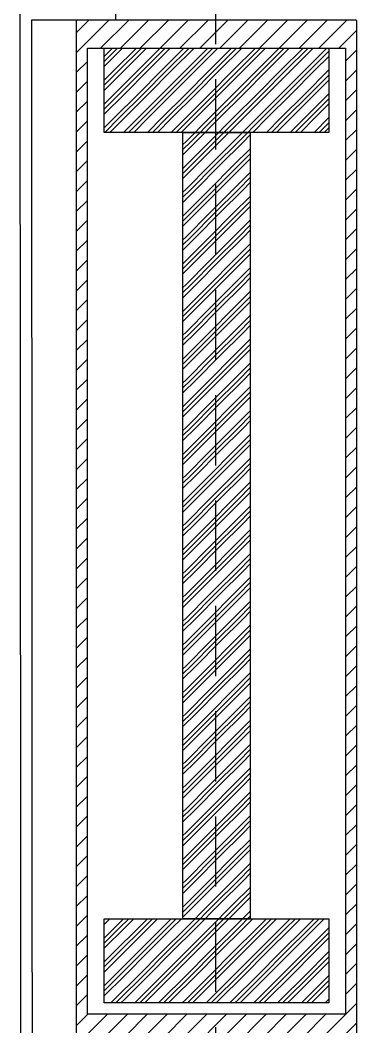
# Model space of a CAD drawing. Header units: inches. Extents: x 21 to 38546, y 13 to 15001.
# Drawn here: x 5101.75 to 5107.75, y 1297.73 to 1315.66 of the extents above; entities that cross this region are included whole.
import ezdxf

# ---------------------------------------------------------------- set-up
doc = ezdxf.new("R2010")
doc.units = ezdxf.units.IN
doc.header["$MEASUREMENT"] = 0
doc.linetypes.add('1+1 dbx a2$0$374_BLD_A1_BLOK_2$0$HIDDEN', pattern=[0.375, 0.25, -0.125])
for name, color, linetype, lineweight in [('Z_MİM_00', 8, 'Continuous', 25), ('Z_MİM_alU-8', 8, 'Continuous', 25), ('Z_MİM_MYM_alüminyum levha', 8, 'Continuous', 25)]:
    doc.layers.add(name, color=color, linetype=linetype, lineweight=lineweight)

# ---------------------------------------------------------------- blocks, each defined once
blk = doc.blocks.new('A$C26d8dfcf')
h = blk.add_hatch()
h.set_pattern_fill('GOST_GROUND', color=256, scale=0.03)
h.set_pattern_definition([(45, (-145391.9435754091, -66244.19836958339), (0.4242640687119285, 0), [0.6000000000000001]), (45, (-145391.8535754091, -66244.19836958339), (0.4242640687119285, 0), [0.6000000000000001]), (45, (-145391.7635754091, -66244.19836958339), (0.4242640687119285, 0), [0.6000000000000001])])
h.paths.add_polyline_path([(255.2968762279306, 40.472091261709), (255.2968762279306, 41.97209126170901), (259.2968762279306, 41.97209126170901), (259.2968762279306, 40.472091261709)])
h.paths.add_polyline_path([(257.8968762279292, 26.47209126170901), (256.6968762279284, 26.47209126170901), (256.6968762279284, 40.472091261709), (257.8968762279292, 40.472091261709)])
h.paths.add_polyline_path([(255.2968762279306, 24.97209126170901), (255.2968762279306, 26.47209126170901), (259.2968762279306, 26.47209126170901), (259.2968762279306, 24.97209126170901)])
at = {"layer": 'Z_MİM_alU-8'}
h = blk.add_hatch(dxfattribs=at)
h.set_pattern_fill('ANSI31', color=256, scale=2, style=0)
h.set_pattern_definition([(45, (-87.75866815505651, 65.62316622415528), (-0.1767766952966369, 0.1767766952966369), [])])
h.paths.add_polyline_path([(254.7968377056786, 42.45210713510596, -0.4142135623730959), (254.8168377056754, 42.47210713510138), (259.77683770566, 42.47210713510138, -0.4142135623730935), (259.7968377056786, 42.45210713510596), (259.7968377056786, 23.49210713509638, -0.4142135623730966), (259.77683770566, 23.4721071351014), (259.5969147502001, 23.4721071351014, -0.4142135623730951), (259.5469147502008, 23.52210713510112), (259.5469147502008, 23.59210713509674), (259.6369147501937, 23.59210713509674), (259.6020944080337, 24.22757837977679, 0.3982700324327742), (259.5022441928086, 24.3221071351013), (259.2569147502108, 24.3221071351013, 0.4142135623730951), (259.1569147502123, 24.2221071351014), (259.1569147502123, 24.08926442262418, -0.1989123673796705), (259.142270089269, 24.05390908356458), (258.9569147502116, 23.86855374450533), (258.9569147502116, 23.59210713509674), (259.0469147502008, 23.59210713509674), (259.0469147502008, 23.52210713510112, -0.4142135623730951), (258.9969147502015, 23.4721071351014), (258.8169147501976, 23.4721071351014, -0.4142135623730951), (258.7969147502008, 23.49210713509638), (258.7969147502008, 24.11210713510354, -0.4142135623730784), (258.8469147502001, 24.16210713510372), (258.9469147502023, 24.16210713510372, 0.4142135623730866), (258.9969147502015, 24.21210713510345), (258.9969147502015, 24.3221071351013, 0.4142135623730951), (258.9469147502023, 24.37210713510103), (258.6969147502023, 24.37210713510103), (258.3269147502069, 24.37210713510103), (258.2969147502008, 24.40210713510578), (258.2669147501984, 24.37210713510103), (257.896914750203, 24.37210713510103, 0.4142135623730951), (257.7969147502008, 24.27210713510112), (257.7969147502008, 22.90210713510578, 0.6666666666676773), (257.7969147502008, 22.84210713509674, 1), (257.7969147502008, 22.80210713510587), (257.7969147502008, 21.89210713510829, -0.4142135623730296), (257.7769147502077, 21.87210713510103), (257.5169147501983, 21.87210713510103, -0.4142135623731473), (257.4969147502015, 21.89210713510829), (257.4969147502015, 22.00210713510569, -0.4142135623730955), (257.5269147502076, 22.03210713509907), (257.5969147502001, 22.03210713509907), (257.5969147502001, 22.67210713510122), (257.3469147502001, 22.67210713510122), (257.2968762279306, 22.7221456573734), (257.2468377056793, 22.67210713510122), (256.9968377056794, 22.67210713510122), (256.9968377056794, 22.03210713509907), (257.0668377056754, 22.03210713509907, -0.4142135623730951), (257.0968377056815, 22.00210713510569), (257.0968377056815, 21.89210713510829, -0.4142135623730951), (257.0768377056629, 21.87210713510103), (256.8168377056754, 21.87210713510103, -0.4142135623730951), (256.7968377056786, 21.89210713510829), (256.7968377056786, 22.80210713510587, 0.6666666666676773), (256.7968377056786, 22.86210713510354, 1), (256.7968377056786, 22.90210713510578), (256.7968377056786, 24.27210713510112, 0.4142135623730951), (256.6968377056801, 24.37210713510103), (256.3268377056629, 24.37210713510103), (256.2968377056786, 24.40210713510578), (256.2668377056762, 24.37210713510103), (255.8968377056808, 24.37210713510103), (255.6468377056808, 24.37210713510103, 0.4142135623730951), (255.5968377056816, 24.3221071351013), (255.5968377056816, 24.21210713510345, 0.4142135623730784), (255.6468377056808, 24.16210713510372), (255.7468377056793, 24.16210713510372, -0.4142135623730866), (255.7968377056786, 24.11210713510354), (255.7968377056786, 23.49210713509638, -0.4142135623730951), (255.77683770566, 23.4721071351014), (255.5968377056816, 23.4721071351014, -0.4142135623730951), (255.5468377056786, 23.52210713510112), (255.5468377056786, 23.59210713509674), (255.6368377056715, 23.59210713509674), (255.6368377056715, 23.86855374450533), (255.4514823666104, 24.05390908356458, -0.198912367379219), (255.4368377056708, 24.08926442262418), (255.4368377056708, 24.2221071351014, 0.414213562372296), (255.3368377056722, 24.3221071351013), (255.0915082630745, 24.3221071351013, 0.3982700324327831), (254.9916580478457, 24.22757837977679), (254.9568377056676, 23.59210713509674), (255.0468377056786, 23.59210713509674), (255.0468377056786, 23.52210713510112, -0.4142135623730951), (254.9968377056794, 23.4721071351014), (254.8168377056754, 23.4721071351014, -0.4142135623730951), (254.7968377056786, 23.49210713509638)])
h.paths.add_polyline_path([(254.9968762279277, 41.97209126170901), (254.9968762279277, 24.77210713510113), (257.2968762279306, 24.77210713510113), (259.5968762279299, 24.77210713510113), (259.5968762279299, 41.97209126170901)], flags=16)
h.paths.add_polyline_path([(257.0968762279299, 24.3221071351013, 0.4142135623730957), (256.9968762279277, 24.2221071351014), (256.9968762279277, 23.12210713510103, 0.4142135623730951), (257.0968762279299, 23.02210713510112), (257.2968762279306, 23.02210713510112), (257.4968762279277, 23.02210713510112, 0.4142135623730951), (257.5968762279299, 23.12210713510103), (257.5968762279299, 24.2221071351014, 0.4142135623730951), (257.4968762279277, 24.3221071351013), (257.2968762279306, 24.3221071351013)], flags=16)
h.paths.add_polyline_path([(257.9348861194012, 41.1164405113709), (257.9348861194012, 41.48420040222528), (258.5283704304639, 41.48420040222528), (258.5283704304639, 41.1164405113709)], flags=8)
h.paths.add_polyline_path([(256.3840360536524, 25.27099935884326), (256.3840360536524, 25.63875924969762), (256.9775203647115, 25.63875924969762), (256.9775203647115, 25.27099935884326)], flags=8)
h.paths.add_polyline_path([(256.0044239769013, 39.46464667551163), (255.595801875952, 39.46464667551163), (255.595801875952, 40.12407368779348), (256.0044239769013, 40.12407368779348)], flags=8)
h.paths.add_polyline_path([(259.0909714754234, 33.80680831859763), (255.5806576964496, 33.80680831859763), (255.5806576964496, 34.38380695433989), (259.0909714754234, 34.38380695433989)], flags=8)
h.paths.add_polyline_path([(256.28537320346, 32.97325762412948), (256.0299843903667, 32.97325762412948), (256.0299843903667, 33.38539950680388), (256.28537320346, 33.38539950680388)], flags=8)
h.paths.add_polyline_path([(258.6477757162684, 32.79605272454637), (256.2249926330551, 32.79605272454637), (256.2249926330551, 33.37305136030045), (258.6477757162684, 33.37305136030045)], flags=8)
h.paths.add_polyline_path([(256.2052540252953, 33.39637161939573), (255.949865212202, 33.39637161939573), (255.949865212202, 33.80851350207058), (256.2052540252953, 33.80851350207058)], flags=8)
h.paths.add_polyline_path([(258.5837757166264, 34.27246568653938), (256.1466679403602, 34.27246568653938), (256.1466679403602, 35.09674945187726), (258.5837757166264, 35.09674945187726)], flags=8)
h.paths.add_polyline_path([(258.8060915400529, 33.26597775166556), (256.1657641185011, 33.26597775166556), (256.1657641185011, 33.84297638740827), (258.8060915400529, 33.84297638740827)], flags=8)
at = {"linetype": '1+1 dbx a2$0$374_BLD_A1_BLOK_2$0$HIDDEN', "ltscale": 5}
blk.add_line((257.2768377056746, 48.91845479150152), (257.2768377056746, 8.918454791501517), dxfattribs=at)
for points in [[(255.2968762279306, 40.472091261709), (255.2968762279306, 41.97209126170901), (259.2968762279306, 41.97209126170901), (259.2968762279306, 40.472091261709)], [(257.8968762279292, 26.47209126170901), (256.6968762279284, 26.47209126170901), (256.6968762279284, 40.472091261709), (257.8968762279292, 40.472091261709)], [(255.2968762279306, 24.97209126170901), (255.2968762279306, 26.47209126170901), (259.2968762279306, 26.47209126170901), (259.2968762279306, 24.97209126170901)]]:
    blk.add_lwpolyline(points, close=True)
at = {"layer": 'Z_MİM_alU-8'}
blk.add_lwpolyline([(259.7968377056786, 23.49210713509638), (259.7968377056786, 42.45210713510596, 0.414213562373094), (259.77683770566, 42.47210713510138), (254.8168377056754, 42.47210713510138, 0.4142135623730951), (254.7968377056786, 42.45210713510596), (254.7968377056786, 23.49210713509638, 0.4142135623730951)], format="xyb", dxfattribs=at)
blk.add_lwpolyline([(254.9968762279277, 24.77210713510113), (254.9968762279277, 41.97209126170901), (259.5968762279299, 41.97209126170901), (259.5968762279299, 24.77210713510113), (257.2968762279306, 24.77210713510113)], close=True, dxfattribs=at)
at = {"layer": 'Z_MİM_MYM_alüminyum levha'}
blk.add_lwpolyline([(256.2403715056644, 19.6321672647241), (253.8124434841557, 19.66254734237236), (253.7966473296765, 42.67210713510666), (255.4967846776126, 42.67210713510666), (255.4967846776126, 42.47210713510685), (253.9967846776126, 42.47210713510685), (254.012306230492, 19.86254734237263), (256.2403715056644, 19.83216726472392)], dxfattribs=at)
blk = doc.blocks.new('-KM- AL-2 EĞİMLİ CEPHE')
blk.add_blockref('A$C26d8dfcf', (-521.3600420525931, -79.11069514093606, 1.72501539168e-05))

msp = doc.modelspace()

# ---------------------------------------------------------------- block references
at = {"layer": 'Z_MİM_00'}
msp.add_blockref('-KM- AL-2 EĞİMLİ CEPHE', (5369.317827415297, 1352.295967590131), dxfattribs=at)

doc.saveas('drawing.dxf')
